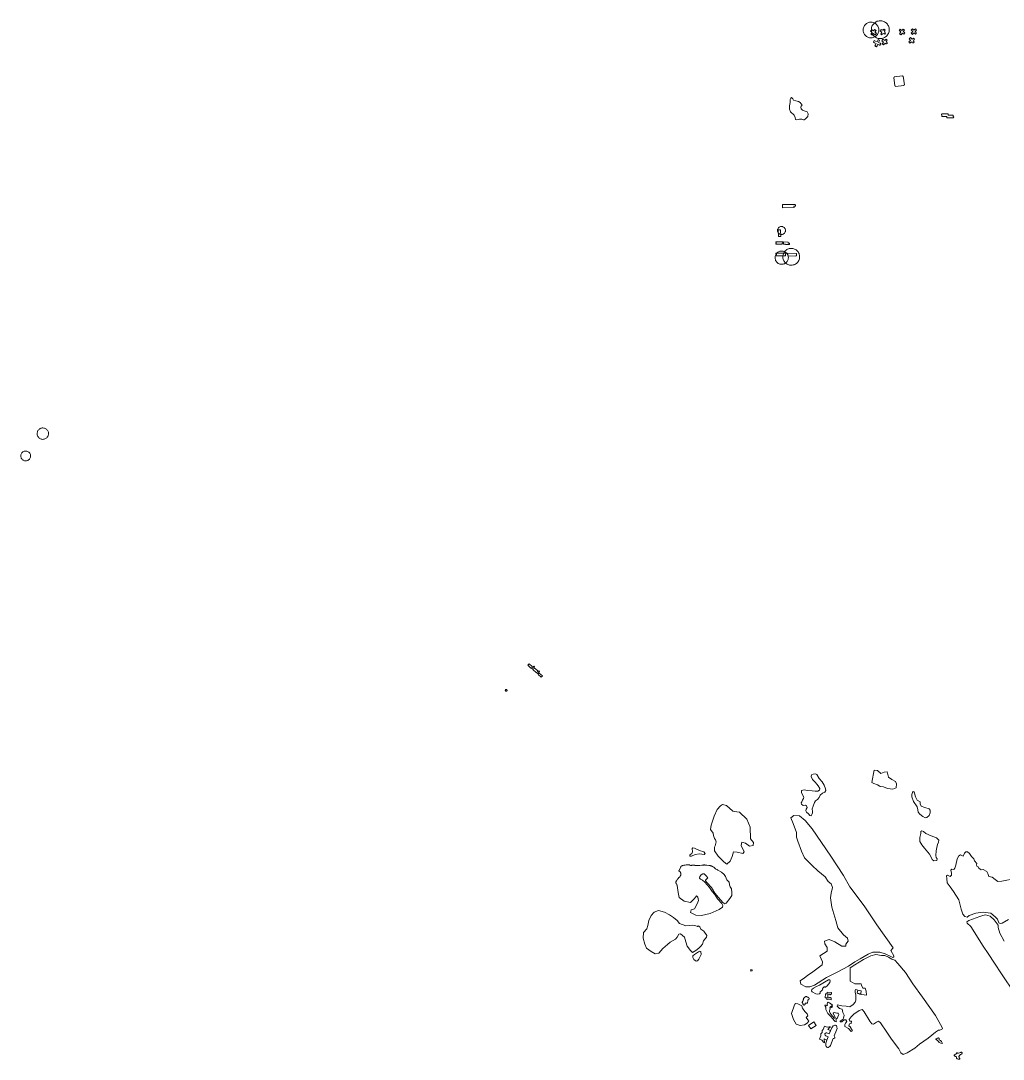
# Model space of a CAD drawing. Header units: metres. Extents: x 793723 to 812165, y 297650 to 314276.
# Drawn here: x 793723 to 801432, y 305599 to 313750 of the extents above; entities that cross this region are included whole.
import ezdxf

# ---------------------------------------------------------------- set-up
doc = ezdxf.new("R2010")
doc.units = ezdxf.units.M

msp = doc.modelspace()

# ---------------------------------------------------------------- linework, layer by layer
at = {"linetype": 'Continuous', "lineweight": 13}
for points in [[(800429.55, 313627.17), (800423.66, 313623.39), (800417.44, 313620.39), (800410.99, 313618.16), (800404.2, 313616.59), (800397.42, 313615.8), (800390.41, 313615.68), (800383.62, 313616.44), (800376.83, 313617.97), (800370.37, 313620.28), (800364.13, 313623.25), (800358.23, 313626.89), (800352.77, 313631.19), (800347.86, 313636.05), (800343.62, 313641.46), (800339.82, 313647.21), (800336.8, 313653.51), (800334.56, 313660.03), (800332.99, 313666.67), (800332.19, 313673.53), (800332.18, 313680.5), (800332.94, 313687.36), (800334.37, 313694.11), (800336.69, 313700.65), (800339.68, 313706.85), (800343.34, 313712.72), (800347.56, 313718.16), (800352.44, 313723.04), (800357.88, 313727.36), (800363.66, 313731.03), (800369.88, 313734.14), (800376.44, 313736.37), (800383.11, 313737.94), (800390.01, 313738.73), (800396.91, 313738.74), (800403.81, 313737.98), (800410.49, 313736.56), (800417.06, 313734.25)], [(800527.53, 313644.44), (800523.54, 313638.23), (800518.77, 313632.35), (800513.44, 313627.14), (800507.56, 313622.48), (800501.33, 313618.48), (800494.55, 313615.26), (800487.55, 313612.58), (800480.32, 313610.8), (800472.98, 313609.78), (800465.53, 313609.55), (800458.07, 313610.08), (800450.73, 313611.39), (800443.6, 313613.59), (800436.69, 313616.45), (800430.12, 313619.97), (800423.99, 313624.28), (800418.31, 313629.13), (800413.18, 313634.54), (800408.71, 313640.51), (800404.91, 313646.92), (800401.78, 313653.77), (800399.43, 313660.85), (800397.74, 313668.03), (800396.95, 313675.45), (800396.93, 313682.97), (800397.58, 313690.39), (800399.12, 313697.69), (800401.44, 313704.78), (800404.54, 313711.65), (800408.31, 313718.08), (800412.63, 313724.06), (800417.74, 313729.61), (800423.29, 313734.6), (800429.4, 313738.93), (800435.84, 313742.6), (800442.73, 313745.49), (800449.85, 313747.72)], [(800417.06, 313734.25), (800423.3, 313731.28), (800429.2, 313727.64), (800434.55, 313723.34), (800439.46, 313718.48), (800443.81, 313713.07), (800447.5, 313707.21), (800450.52, 313701.02), (800452.87, 313694.5), (800454.44, 313687.75), (800455.24, 313680.89), (800455.25, 313674.03), (800454.49, 313667.17), (800452.95, 313660.42), (800450.74, 313653.88), (800447.75, 313647.68), (800444.09, 313641.81), (800439.76, 313636.37), (800434.88, 313631.49), (800429.55, 313627.17)], [(800449.85, 313747.72), (800457.19, 313749.17), (800464.64, 313749.75), (800472.1, 313749.65), (800479.56, 313748.67), (800486.79, 313746.92), (800493.81, 313744.39), (800500.6, 313741.2), (800506.95, 313737.34), (800512.75, 313732.71), (800518.21, 313727.52), (800523.01, 313721.89), (800527.14, 313715.59), (800530.61, 313709.07), (800533.41, 313702.1), (800535.42, 313694.91), (800536.67, 313687.5), (800537.13, 313680.09), (800536.7, 313672.67), (800535.61, 313665.26), (800533.62, 313658.06), (800530.97, 313651.08), (800527.53, 313644.44)], [(799699.37, 312073.07), (799694.59, 312072.17), (799689.58, 312072.16), (799684.8, 312072.82), (799680.01, 312074.24), (799675.66, 312076.45), (799671.54, 312079.2), (799668.08, 312082.63), (799665.07, 312086.6), (799662.83, 312090.91), (799661.15, 312095.67), (799660.37, 312100.42), (799660.24, 312105.4), (799660.9, 312110.27), (799662.45, 312114.92), (799664.55, 312119.36), (799667.43, 312123.46), (799670.76, 312127), (799674.76, 312129.89), (799679.1, 312132.23), (799683.76, 312133.79), (799688.66, 312134.68), (799693.55, 312134.8), (799698.45, 312134.04), (799703.13, 312132.61), (799707.58, 312130.41), (799711.6, 312127.65), (799715.16, 312124.23), (799718.07, 312120.25), (799720.41, 312115.94), (799721.98, 312111.3), (799722.77, 312106.43), (799722.89, 312101.45), (799722.24, 312096.58), (799720.8, 312091.93), (799718.59, 312087.5), (799715.81, 312083.4), (799712.37, 312079.85)], [(799712.37, 312079.85), (799708.37, 312076.96), (799704.04, 312074.63), (799699.37, 312073.07)], [(799744.16, 311902.21), (799745.29, 311895.91), (799745.53, 311889.49), (799745.1, 311883.07), (799743.78, 311876.76), (799741.79, 311870.67), (799739.02, 311864.91), (799735.58, 311859.48), (799731.48, 311854.6), (799726.81, 311850.16), (799721.59, 311846.39), (799716.04, 311843.28), (799710.03, 311840.83), (799703.81, 311839.15), (799697.47, 311838.25), (799691.13, 311838.24), (799684.67, 311838.89), (799678.44, 311840.31), (799672.42, 311842.62), (799666.74, 311845.49), (799661.39, 311849.13), (799656.6, 311853.43), (799652.36, 311858.18), (799648.79, 311863.48), (799645.77, 311869.23), (799643.64, 311875.2), (799642.07, 311881.5), (799641.39, 311887.81), (799641.48, 311894.23), (799642.36, 311900.65), (799644.01, 311906.74), (799646.45, 311912.72), (799649.55, 311918.37), (799653.43, 311923.47), (799657.76, 311928.24), (799662.76, 311932.34), (799668.09, 311935.79), (799673.87, 311938.56)], [(799673.87, 311938.56), (799679.98, 311940.57), (799686.21, 311941.8), (799692.66, 311942.37), (799699.12, 311942.05), (799705.35, 311940.96), (799711.48, 311939.09), (799717.38, 311936.56), (799722.95, 311933.26), (799727.97, 311929.28), (799732.54, 311924.76), (799736.44, 311919.68), (799739.79, 311914.15), (799742.37, 311908.29), (799744.16, 311902.21)], [(799702.24, 311892.71), (799702.11, 311899.9), (799702.76, 311906.98), (799704.19, 311913.96), (799706.4, 311920.82), (799709.28, 311927.36), (799712.82, 311933.56), (799717.04, 311939.33), (799721.92, 311944.65), (799727.25, 311949.42), (799733.14, 311953.53), (799739.36, 311956.97), (799746.03, 311959.76), (799752.81, 311961.76), (799759.93, 311963), (799767.05, 311963.57), (799774.17, 311963.25), (799781.3, 311962.27), (799788.2, 311960.52), (799794.88, 311957.99), (799801.34, 311954.68), (799807.25, 311950.82)], [(799807.25, 311950.82), (799812.82, 311946.3), (799817.84, 311941.11), (799822.3, 311935.48), (799826.1, 311929.4), (799829.23, 311922.99), (799831.58, 311916.25), (799833.27, 311909.28), (799834.18, 311902.2), (799834.3, 311895.01), (799833.65, 311887.92), (799832.22, 311880.84), (799830.01, 311874.08), (799827.13, 311867.55), (799823.59, 311861.34), (799819.37, 311855.58), (799814.49, 311850.26), (799809.16, 311845.48), (799803.27, 311841.38), (799797.05, 311837.93), (799790.38, 311835.15), (799783.6, 311833.14), (799776.48, 311831.8), (799769.36, 311831.34), (799762.24, 311831.54), (799755.12, 311832.63), (799748.21, 311834.39), (799741.53, 311836.92), (799735.07, 311840.22), (799729.16, 311844.08), (799723.59, 311848.61), (799718.57, 311853.68), (799714.11, 311859.32), (799710.31, 311865.4), (799707.18, 311871.92), (799704.83, 311878.66), (799703.14, 311885.63), (799702.24, 311892.71)], [(793851.07, 310504.78), (793850.83, 310510.65), (793851.37, 310516.4), (793852.7, 310522.16), (793854.8, 310527.7), (793857.46, 310532.79), (793860.9, 310537.67), (793864.89, 310541.88), (793869.44, 310545.66), (793874.33, 310548.77), (793879.67, 310551.21), (793885.34, 310553), (793891.12, 310553.89), (793896.91, 310554.13), (793902.8, 310553.59), (793908.48, 310552.27), (793913.94, 310550.29), (793919.17, 310547.54), (793923.97, 310544.12), (793928.2, 310540.15), (793932, 310535.62), (793935.12, 310530.65), (793937.47, 310525.34), (793939.26, 310519.7), (793940.28, 310513.95), (793940.4, 310508.08), (793939.86, 310502.22), (793938.65, 310496.57), (793936.55, 310491.04), (793933.78, 310485.83), (793930.45, 310481.06), (793926.45, 310476.74), (793921.9, 310473.08), (793917.01, 310469.97), (793911.68, 310467.52), (793906.01, 310465.74), (793900.22, 310464.73), (793894.44, 310464.61)], [(793894.44, 310464.61), (793888.54, 310465.15), (793882.86, 310466.46), (793877.3, 310468.44), (793872.17, 310471.19), (793867.38, 310474.61), (793863.14, 310478.59), (793859.35, 310483.12), (793856.22, 310488.09), (793853.76, 310493.39), (793852.08, 310499.03), (793851.07, 310504.78)], [(793722.72, 310337.52), (793723.59, 310342.95), (793725.36, 310348.26), (793727.69, 310353.25), (793730.79, 310357.79), (793734.45, 310361.89), (793738.79, 310365.44), (793743.45, 310368.33), (793748.56, 310370.55), (793753.9, 310372), (793759.35, 310372.68), (793764.92, 310372.58), (793770.37, 310371.6), (793775.6, 310369.95), (793780.61, 310367.53), (793785.18, 310364.55), (793789.31, 310360.8), (793792.77, 310356.49), (793795.67, 310351.85), (793797.91, 310346.77), (793799.37, 310341.46), (793800.05, 310335.93), (793799.84, 310330.39), (793798.96, 310324.97), (793797.3, 310319.65), (793794.86, 310314.67), (793791.87, 310310.13), (793788.1, 310306.02), (793783.88, 310302.47), (793779.21, 310299.59), (793774.1, 310297.36), (793768.76, 310295.91), (793763.31, 310295.34), (793757.75, 310295.44), (793752.29, 310296.32), (793747.06, 310297.96), (793742.05, 310300.39), (793737.48, 310303.47)], [(793737.48, 310303.47), (793733.35, 310307.12), (793729.78, 310311.42), (793726.88, 310316.18), (793724.75, 310321.15), (793723.3, 310326.57), (793722.62, 310331.99), (793722.72, 310337.52)], [(799851.26, 307620.18), (799857.35, 307631.48), (799864.22, 307646.43), (799865.86, 307656.51), (799856.7, 307674.75), (799847.64, 307692.54), (799849.39, 307709.36), (799869.29, 307714.06), (799896.12, 307708.59), (799933.29, 307705.68), (799957.33, 307702.09), (799975.69, 307703.23), (799989.47, 307710.79), (799991.66, 307724.85), (799980.82, 307745.07), (799969.66, 307759.21), (799955.28, 307772.79), (799935.65, 307793.99), (799925.47, 307819.09), (799928.22, 307830.38), (799939.89, 307837.49), (799958.13, 307838.64), (799968.38, 307832.91), (799988.26, 307803.08), (800010.02, 307775.57), (800025.88, 307749.71), (800037.51, 307721.52), (800039.66, 307709.02), (800032.01, 307696.17), (800012.67, 307687.16), (799996.23, 307672.08), (799986.48, 307653.91), (799975.51, 307637.28), (799959.18, 307626.29), (799949.75, 307613.54), (799940.02, 307586.85), (799931.39, 307565.59), (799934.66, 307544.79)], [(799934.66, 307544.79), (799934.91, 307533.4), (799930.05, 307518.89), (799924.73, 307509.8), (799913.48, 307511.55), (799903.88, 307526.24), (799888.05, 307537.83), (799881.68, 307550.09), (799885.22, 307560.84), (799892.2, 307575.13), (799888.72, 307587.62), (799878.92, 307592.47), (799862, 307592.1), (799848.52, 307601.58), (799846.6, 307611.98), (799851.26, 307620.18)], [(799819.7, 307311.49), (799808.5, 307343.44), (799809.86, 307379.85), (799783.11, 307448.73), (799765.42, 307494.5), (799787.75, 307511.48), (799834.38, 307509.49), (799877.3, 307474.06), (799931.86, 307406.69), (800006.09, 307301.18), (800079.22, 307192.46), (800177.93, 307041.86), (800228.88, 306951.68), (800340.6, 306802.77), (800439.74, 306654.28), (800567.01, 306472.98), (800549.36, 306454.02), (800572.82, 306411.14), (800573.95, 306402.95), (800565.84, 306397.73), (800550.69, 306405.11), (800505.02, 306425.37), (800463.38, 306440.1), (800408.52, 306439.42), (800372.95, 306424.96), (800308.16, 306387.96), (800266.94, 306363.63), (800217.5, 306328.55), (800134.14, 306285.76), (800045.01, 306239.74), (799950.34, 306181.21), (799915.21, 306167.19), (799884.05, 306168.12), (799844.39, 306189.6), (799838.21, 306215.48), (799873.55, 306238.8), (799895.42, 306256.89), (799937.2, 306284.2)], [(799937.2, 306284.2), (800010.84, 306340.58), (800013.79, 306364.83), (799992.88, 306410.37), (800050.21, 306448.23), (800049.7, 306475.34), (800032.06, 306505.18), (800028.45, 306526.64), (800066.69, 306539.01), (800110.8, 306521.85), (800165.06, 306487.56), (800196.44, 306486.52), (800196.41, 306502.57), (800215.05, 306526.29), (800210.1, 306550.62), (800178.66, 306576.44), (800134.8, 306631.78), (800117.32, 306687.4), (800086.15, 306791.68), (800076.52, 306865.36), (800080.33, 306902.54), (800091.8, 306947.5), (800082.84, 306974.92), (800058.43, 306993.56), (800033.53, 307031.13), (799977.79, 307077.81), (799932.51, 307120.64), (799872.07, 307179.26), (799849.59, 307231.11), (799819.7, 307311.49)], [(801422.34, 306667.15), (801408, 306663.57), (801396.86, 306670.96), (801386.33, 306698.6), (801369.04, 306718.26), (801334.93, 306744.63), (801273.05, 306752.56), (801216.43, 306744.8), (801163.72, 306728.52), (801148.4, 306714.77), (801130.03, 306718.93), (801114.3, 306738.26), (801100.41, 306777.07), (801094.44, 306808.48), (801083.44, 306850.06), (801042.57, 306914.59), (801015.11, 306951.82), (800991.23, 306983.52), (800989.25, 307018.82), (800987.09, 307038.73), (800994.87, 307043.73), (801015.37, 307034.7), (801025.13, 307045.24), (801024.76, 307060.95), (801021.04, 307082.19), (801029.25, 307092.39), (801044.95, 307089.43), (801052.83, 307098.08), (801061.01, 307121.56), (801070.46, 307173.26), (801082.54, 307195.86), (801095.99, 307202.42), (801111.25, 307195.82), (801116.81, 307193.62), (801127.22, 307217.21), (801138.1, 307226.86), (801151.56, 307227.56), (801167.17, 307213.21)], [(801167.17, 307213.21), (801183.59, 307189.68), (801200.76, 307172.56), (801206.7, 307155.54), (801223.32, 307135.77), (801222.46, 307124.59), (801225.26, 307115.52), (801234.51, 307108.57), (801238.2, 307100.5), (801250.24, 307090.13), (801258.6, 307086.49), (801274.5, 307089.74), (801301.91, 307072.1), (801311.52, 307057.51), (801318.02, 307034.73), (801345.63, 307027.71), (801368.04, 307010.06), (801389.55, 306995.17), (801422.03, 306998.01), (801460.29, 307005.4), (801488.43, 307009.89), (801504.91, 307006.06), (801519.53, 306985.4), (801534.73, 306957.33)], [(798901.33, 307046.59), (798901.88, 307048.8), (798902.1, 307051.02), (798902.09, 307053.12), (798901.87, 307055.22), (798901.42, 307057.32), (798900.97, 307059.31), (798900.29, 307061.41), (798899.62, 307063.41), (798898.95, 307065.28), (798898.17, 307067.16), (798897.38, 307068.71), (798896.49, 307070.15), (798895.6, 307071.36), (798894.26, 307072.36), (798892.81, 307073.13), (798889.92, 307074.45), (798888.8, 307075), (798887.91, 307075.77), (798887.35, 307076.55), (798887.13, 307077.76), (798887.35, 307079.2), (798887.9, 307080.86), (798888.67, 307082.52), (798891.55, 307088.17), (798892.55, 307090.17), (798893.44, 307092.27), (798895.54, 307097.48), (798896.31, 307099.36), (798898.64, 307104.57), (798899.52, 307106.12), (798900.41, 307107.78), (798901.52, 307109.44), (798902.74, 307110.99), (798903.96, 307112.44), (798905.4, 307113.88), (798906.85, 307115.21), (798908.29, 307116.32)], [(798908.29, 307116.32), (798909.96, 307117.32), (798911.85, 307118.1), (798913.85, 307118.77), (798915.85, 307119.43), (798920.19, 307120.55), (798924.52, 307121.67), (798926.75, 307122.22), (798929.2, 307122.56), (798931.64, 307123.01), (798936.54, 307123.46), (798943.88, 307124.14), (798951.33, 307124.71), (798956.23, 307124.95), (798958.56, 307125.06), (798961.01, 307125.07), (798963.35, 307125.07), (798965.69, 307124.86), (798967.91, 307124.53), (798970.14, 307124.09), (798971.92, 307123.43), (798973.7, 307122.66), (798976.93, 307121.12), (798978.38, 307120.46), (798979.72, 307119.91), (798981.16, 307119.69), (798982.94, 307119.81), (798984.72, 307120.14), (798989.39, 307121.81), (798991.06, 307122.26), (798992.95, 307122.6), (798994.96, 307122.6), (798996.96, 307122.49), (798999.07, 307122.39), (799003.3, 307121.96), (799010.76, 307121.31), (799013.1, 307121.09), (799022.67, 307119.68)], [(799022.67, 307119.68), (799025.12, 307119.46), (799027.45, 307119.24), (799030.01, 307119.14), (799032.46, 307119.26), (799034.91, 307119.37), (799037.36, 307119.49), (799042.36, 307119.94), (799049.81, 307120.73), (799067.17, 307122.65), (799072.06, 307123.22), (799077.07, 307123.67), (799079.52, 307123.79), (799081.96, 307123.91), (799084.52, 307124.02), (799086.97, 307123.92), (799089.42, 307123.81), (799091.87, 307123.6), (799096.88, 307123.16), (799106.78, 307122.19), (799121.58, 307120.45), (799126.48, 307119.8), (799128.93, 307119.48), (799131.38, 307119.04), (799133.83, 307118.49), (799136.28, 307117.94), (799138.28, 307117.28), (799140.4, 307116.51), (799142.51, 307115.74), (799144.52, 307114.97), (799146.52, 307113.98), (799148.53, 307113.1), (799150.53, 307112), (799152.43, 307111.01), (799154.32, 307109.8), (799156.22, 307108.58), (799159.89, 307106.05), (799163.46, 307103.4)], [(798882.17, 306908.45), (798873.81, 306962.98), (798872.92, 306964.86), (798871.91, 306966.85), (798870.8, 306968.84), (798867.22, 306974.81), (798866.1, 306976.91), (798865.1, 306978.9), (798864.2, 306981), (798863.53, 306983.1), (798863.19, 306985.31), (798863.08, 306987.41), (798863.18, 306989.52), (798863.62, 306991.73), (798864.29, 306993.72), (798865.06, 306995.61), (798866.06, 306997.6), (798867.16, 306999.48), (798868.27, 307001.37), (798869.49, 307003.25), (798871.93, 307006.8), (798874.48, 307010.23), (798877.15, 307013.67), (798878.48, 307015.33), (798879.92, 307016.89), (798881.36, 307018.44), (798887.47, 307024.65), (798890.36, 307027.64), (798891.8, 307029.19), (798893.02, 307030.75), (798894.35, 307032.3), (798895.46, 307033.96), (798896.79, 307035.96), (798897.9, 307037.95), (798899.01, 307040.06), (798899.89, 307042.27), (798900.67, 307044.37), (798901.33, 307046.59)], [(799075.67, 307053.51), (799061.56, 307046.07), (799051.46, 307033.43), (799049.27, 307019.48), (799055.62, 307012.86), (799071.44, 307003.82), (799089.06, 306988.92), (799127.54, 306948.51), (799147.3, 306917.02), (799167.72, 306893.16), (799190.05, 306859.13), (799224.52, 306820.81), (799231.01, 306805.22), (799228.59, 306791.94), (799203.48, 306775.73), (799133.12, 306744.03), (799064.29, 306726.83), (799019.21, 306731.27), (798977.66, 306751.31), (798982.18, 306771.13), (799010.31, 306780.27), (799030.25, 306818.82), (799041.32, 306844.08), (799035.92, 306871.95), (799024.88, 306881.22), (799009.35, 306860.27), (798978.15, 306829.44), (798928.06, 306839.06), (798889.6, 306868.85), (798882.17, 306908.45)], [(799163.46, 307103.4), (799166.92, 307100.64), (799172.16, 307096.11), (799173.94, 307094.68), (799175.72, 307093.36), (799177.84, 307092.14), (799179.96, 307090.93), (799184.3, 307088.73), (799186.42, 307087.52), (799188.31, 307086.41), (799190.09, 307085.2), (799191.77, 307083.88), (799193.55, 307082.55), (799220.51, 307066.79), (799241.25, 307048.69), (799253.74, 307034.44), (799262.15, 307007.46), (799281.11, 306987.81), (799283.26, 306971.33), (799282.83, 306967.9), (799288.31, 306953.63), (799298.59, 306936.39), (799302.1, 306908.63), (799303.16, 306883.84), (799287.3, 306859.91), (799258.56, 306824.1), (799247.78, 306818.21), (799231.74, 306829.13), (799198.49, 306868.56), (799168.03, 306902.24), (799142.45, 306946.55), (799108.54, 306984.54), (799096.27, 306999.23), (799095.48, 307004.76), (799113.35, 307022.06), (799101.08, 307037.64), (799085.79, 307054.87), (799075.67, 307053.51)], [(799026.4, 306458.52), (799007.29, 306444.2), (798993.62, 306438.31), (798977, 306453.54), (798951.78, 306485.79), (798941.58, 306519.52), (798930.48, 306558.44), (798916.2, 306571.8), (798900.49, 306583.38), (798887.25, 306581.36), (798874.4, 306557.76), (798860.08, 306542.79), (798818.52, 306518.8), (798797.86, 306500.38), (798761.55, 306468.43), (798729.04, 306431.07), (798701.34, 306426.02), (798667.92, 306444.54), (798631.36, 306470.9), (798619.16, 306503.3), (798606.48, 306549.52), (798609.16, 306594.23), (798635.02, 306622.73), (798644.31, 306650.3), (798651.79, 306688.39), (798670.06, 306727.49), (798692.25, 306753.76), (798727.38, 306767.34), (798774.37, 306752.95), (798814.14, 306732.35), (798843.34, 306712.61), (798873.99, 306687.78), (798892.74, 306665.47), (798942.29, 306646.55), (798994.69, 306651.76), (799020.29, 306646.73), (799031.88, 306640.45), (799037.88, 306645.44)], [(801362.86, 306354.18), (801313.96, 306428.21), (801275.1, 306486.11), (801177.72, 306640.14), (801149.73, 306667.41), (801145.81, 306677.25), (801161.03, 306687.9), (801218.07, 306709.17), (801249.42, 306720.2), (801270.43, 306728.32), (801291.79, 306732.36), (801329.31, 306722.81), (801360.75, 306692.68), (801390.78, 306650.81), (801391.82, 306632.44), (801404.5, 306589.2), (801437.8, 306526.2)], [(799037.88, 306645.44), (799051.02, 306639.05), (799059.19, 306620.81), (799081.81, 306603.82), (799105.92, 306571.57), (799103.06, 306558.39), (799079.2, 306529.9), (799070.91, 306502.55), (799058.71, 306486.37), (799047.94, 306475.06), (799026.4, 306458.52)], [(801474.36, 306694.82), (801422.34, 306667.15)], [(800273.87, 306104.93), (800270.71, 306121.86), (800269.56, 306138.45), (800272.77, 306146.32), (800282.57, 306145.01), (800289.81, 306140.93), (800286.64, 306117.24), (800303.12, 306110.64), (800357.55, 306101.14), (800355.81, 306134), (800348.19, 306157), (800329.83, 306158.4), (800320.32, 306180.95), (800315.84, 306190.23), (800298.7, 306192.08), (800267.1, 306192), (800231.23, 306211.62), (800231.07, 306232.42), (800229.99, 306316.08), (800267.77, 306340.51), (800335.1, 306382.6), (800391.78, 306411.61), (800431.37, 306422.65), (800476.34, 306413.79), (800503.94, 306413.63), (800532.12, 306400.42), (800558.08, 306383.99), (800582.25, 306376.19), (800605.56, 306351.01), (800665.03, 306280.99), (800721.76, 306192.38), (800797.66, 306086.87), (800899.8, 305942.48), (800953.76, 305849.54), (800956.12, 305839.14), (800933, 305828.35), (800922.54, 305828.22), (800900.44, 305811.35)], [(801521.19, 306118.4), (801419.36, 306268.99), (801362.86, 306354.18)], [(799859.87, 306038.04), (799859.76, 306038.26), (799859.54, 306038.59), (799858.42, 306039.36), (799857.53, 306040.03), (799856.64, 306041.13), (799855.74, 306042.35), (799855.18, 306043.78), (799854.96, 306045.22), (799855.18, 306046.99), (799855.95, 306048.76), (799857.84, 306052.42), (799858.83, 306054.53), (799859.83, 306056.63), (799860.71, 306058.84), (799861.6, 306060.95), (799862.37, 306063.16), (799863.15, 306065.38), (799863.7, 306067.48), (799864.25, 306069.59), (799864.47, 306071.58), (799864.79, 306075.12), (799865.24, 306076.67), (799866.01, 306078), (799867.01, 306079.22), (799868.34, 306080.44), (799869.79, 306081.66), (799872.9, 306084.1), (799874.45, 306085.43), (799877.12, 306087.76), (799878.45, 306088.98), (799879.78, 306089.87), (799881.23, 306090.76), (799882.67, 306091.21), (799884.23, 306091.54), (799885.79, 306091.55), (799887.34, 306091.33), (799889.13, 306090.89)], [(799889.13, 306090.89), (799890.8, 306090.23), (799897.59, 306087.15), (799899.26, 306086.26), (799901.05, 306085.16), (799902.83, 306083.84), (799904.39, 306082.4), (799905.84, 306080.97), (799907.07, 306079.42), (799907.96, 306077.76), (799908.52, 306076.22), (799908.63, 306074.89), (799908.42, 306073.56), (799907.64, 306072.01), (799906.42, 306070.68), (799905.09, 306069.24), (799902.09, 306066.46), (799900.76, 306064.91), (799899.54, 306063.25), (799898.76, 306061.37), (799898.21, 306059.37), (799897.77, 306057.16), (799897.55, 306054.95), (799897.34, 306052.73), (799897.12, 306048.3), (799896.91, 306046.2), (799896.58, 306044.21), (799896.25, 306042.44), (799895.58, 306040.89), (799894.69, 306039.67)], [(800097.16, 305912.76), (800074.18, 305939.82), (800062.02, 305951.08), (800054.99, 305959.59), (800039.8, 305988.87), (800040.31, 306009.02), (800033.04, 306021.95), (800033.82, 306023.94), (800041.05, 306024.07), (800048.96, 306019.66), (800051.85, 306023.54), (800050.04, 306033.49), (800051.58, 306042.79), (800057.13, 306046.46), (800068.94, 306043.27), (800089.67, 306026.61), (800091.57, 306022.74), (800087.13, 306018.75), (800076.57, 306011.86), (800072.37, 306002.34), (800072.72, 305994.48), (800072.29, 305986.96), (800068.63, 305981.75), (800069.65, 305972.9), (800074.8, 305960.18), (800082.16, 305950.79), (800106.38, 305921.86), (800112.61, 305921.32), (800114.26, 305929.73), (800099.85, 305952.16), (800098.39, 305960.02), (800100.72, 305963.23), (800105.17, 305965.12), (800124.76, 305960.85), (800135.33, 305961.98), (800140.58, 305949.49), (800132.83, 305932.76), (800132.08, 305923.13)], [(800301.74, 305981.28), (800260.08, 305953.97), (800238.54, 305933.22), (800223.12, 305911.61), (800228.38, 305897.57), (800240.07, 305897.71), (800237.88, 305879.78), (800224.31, 305876.76), (800221.45, 305862.25), (800231.71, 305852.87), (800248.36, 305821.59), (800237.92, 305816.37), (800216.28, 305839.89), (800189.53, 305856.98), (800188.5, 305872.03), (800194.03, 305883), (800204.69, 305894.86), (800196.53, 305909.23), (800183.07, 305907.43), (800165.64, 305892.78), (800153.4, 305891.98), (800153.5, 305899.06), (800172.72, 305911.72), (800179.37, 305922.02), (800182.88, 305944.05), (800173.04, 305967.27), (800167.53, 305991.71), (800146.71, 305997.42), (800129.87, 306014.75), (800131.17, 306026.71), (800166.24, 306017.6), (800198.18, 306016.68), (800209.87, 306012.94), (800227.57, 306009.99), (800255.46, 306027.98), (800270.88, 306047.83), (800274.41, 306063.33), (800273.87, 306104.93)], [(799894.69, 306039.67), (799893.69, 306039.11), (799892.47, 306038.78), (799891.03, 306038.66), (799889.47, 306038.77), (799886.13, 306039.21), (799884.46, 306039.42), (799882.79, 306039.42), (799881.23, 306039.19), (799879.9, 306038.86), (799878.68, 306038.19), (799877.68, 306037.53), (799876.9, 306036.53), (799876.57, 306035.64), (799876.57, 306034.54), (799876.68, 306033.43), (799877.13, 306031.11), (799877.25, 306030), (799877.03, 306029), (799876.69, 306028.45), (799876.25, 306027.9), (799875.47, 306027.34), (799874.7, 306026.79), (799873.36, 306026.12), (799872.03, 306025.45), (799870.47, 306025.01), (799868.91, 306024.89), (799867.24, 306025.22), (799865.57, 306025.99), (799863.9, 306027.54), (799862.56, 306029.64), (799861.33, 306031.85), (799860.44, 306034.06), (799859.76, 306035.94), (799859.43, 306037.26), (799859.32, 306037.82), (799859.65, 306037.93), (799859.87, 306038.04)], [(800900.44, 305811.35), (800843.68, 305765.19), (800774.47, 305718.11), (800738.04, 305687.38), (800678.37, 305650.61), (800646.69, 305636.15), (800629.41, 305649.73), (800612.98, 305681.78), (800553.73, 305756.78), (800518.44, 305812.58), (800469.2, 305884.84), (800451.93, 305897.19), (800436.47, 305891.29), (800412.81, 305873.64), (800401.68, 305878.38), (800385.72, 305897.15), (800340.49, 305971.85), (800328.32, 305987.76), (800323.98, 305988.86), (800301.74, 305981.28)], [(800132.08, 305923.13), (800119.63, 305914.7), (800117.76, 305909.05), (800122.68, 305898.33), (800120.91, 305893.78), (800113, 305894.43), (800101.74, 305905.58), (800097.16, 305912.76)], [(800047.68, 305750.32), (800057.75, 305775.13), (800040.49, 305782.5), (800034.58, 305788.02), (800032.45, 305794.55), (800033.11, 305798.86), (800036.32, 305803.3), (800041.44, 305805.96), (800047.78, 305807.08), (800066.71, 305799.49), (800087.19, 305847.01), (800091.62, 305854.32), (800098.28, 305860.87), (800104.28, 305864.98), (800110.28, 305866.98), (800115.85, 305866.22), (800120.75, 305863.69), (800123.43, 305861.04), (800125.66, 305856.06), (800127.13, 305849.87), (800127.37, 305840.57), (800124.51, 305827.73), (800105.91, 305782.65), (800108.37, 305778.67), (800110.61, 305773.15), (800109.95, 305768.39), (800107.51, 305765.28), (800101.4, 305762.83), (800097.17, 305761.27), (800076.6, 305706.9), (800069.94, 305698.91), (800065.5, 305695.58), (800058.83, 305692.14), (800053.71, 305691.79), (800048.59, 305693.66), (800044.8, 305696.42), (800041.56, 305699.96), (800039.89, 305703.82)], [(800039.89, 305703.82), (800038.87, 305712.67), (800039.84, 305725.29), (800047.68, 305750.32)], [(801091.74, 305601.65), (801088.97, 305599.43), (801078.95, 305600.29), (801070.93, 305603.15), (801066.14, 305608.34), (801065.69, 305610), (801065.46, 305611.66), (801065.34, 305614.98), (801065.12, 305616.53), (801064.45, 305617.85), (801063.66, 305618.62), (801062.66, 305619.4), (801061.21, 305620.06), (801059.54, 305620.5), (801056.09, 305621.6), (801054.31, 305622.26), (801052.64, 305623.03), (801050.97, 305623.91), (801049.52, 305624.9), (801048.18, 305626), (801047.18, 305627.11), (801046.51, 305628.21), (801046.28, 305629.32), (801046.61, 305630.54), (801047.39, 305631.65), (801048.61, 305632.75), (801049.83, 305633.86), (801051.28, 305634.86), (801052.94, 305635.97), (801058.39, 305638.97), (801060.05, 305640.08), (801061.61, 305641.19), (801062.94, 305642.53), (801063.94, 305643.86), (801064.72, 305645.3), (801066.05, 305647.95), (801066.71, 305649.06), (801067.6, 305649.84)], [(801067.6, 305649.84), (801068.71, 305650.28), (801069.93, 305650.29), (801071.16, 305649.85), (801073.72, 305648.3), (801075.06, 305647.53), (801076.62, 305647.09), (801078.18, 305646.99), (801079.84, 305647.32), (801081.62, 305647.77), (801087.41, 305649.66), (801089.52, 305650.22), (801093.63, 305651.23), (801095.63, 305651.89), (801097.41, 305652.56), (801098.86, 305653.23), (801101.41, 305654.56), (801102.64, 305655.01), (801103.75, 305655.12), (801105.09, 305654.79), (801106.31, 305654.02), (801107.32, 305652.81), (801108.21, 305651.37), (801108.88, 305649.82), (801109.11, 305648.27), (801109.11, 305646.72), (801108.78, 305645.17), (801108.12, 305643.73), (801107.12, 305642.18), (801105.67, 305640.96), (801104.12, 305639.74), (801102.12, 305638.52), (801096.01, 305635.3), (801093.9, 305634.08), (801092.01, 305632.74), (801090.45, 305631.41), (801088.9, 305629.97), (801087.68, 305628.31)], [(801087.68, 305628.31), (801086.46, 305626.64), (801085.46, 305624.98), (801084.68, 305623.21), (801084.24, 305621.55), (801084.14, 305619.78), (801084.36, 305617.9), (801084.92, 305616.02), (801085.82, 305614.25), (801086.82, 305612.37), (801089.84, 305607.29), (801090.73, 305605.74), (801091.29, 305604.19), (801091.74, 305602.64), (801091.74, 305601.65)]]:
    msp.add_lwpolyline(points, dxfattribs=at)
for points in [[(800433.45, 313673.21), (800424.57, 313661.46), (800436.83, 313651.75), (800427.52, 313638.67), (800414.81, 313648.6), (800405.16, 313635.96), (800393.01, 313645.01), (800403.66, 313657.32), (800390.73, 313667.69), (800399.72, 313679.55), (800412.76, 313669.62), (800421.86, 313680.93)], [(800505.91, 313659.43), (800503.47, 313655.89), (800508.26, 313652.8), (800503.16, 313645.71), (800497.92, 313649.35), (800496.37, 313646.47), (800490.69, 313650.55), (800486.14, 313644.67), (800482.69, 313646.99), (800477.36, 313639.89), (800470.12, 313645.63), (800476.22, 313653.39), (800473.54, 313654.93), (800478.98, 313661.03), (800471.52, 313665.88), (800472.29, 313666.66), (800465.05, 313671.4), (800471.81, 313681.6), (800478.95, 313676.63), (800480.28, 313678.74), (800484.07, 313675.54), (800488.06, 313680.86), (800493.19, 313677.22), (800497.62, 313683.43), (800505.65, 313677.47), (800501.32, 313670.49), (800503.66, 313669.06), (800499.89, 313663.29)], [(800660.02, 313654.37), (800651.82, 313643.51), (800646.24, 313648.48), (800640.11, 313653.55), (800634.79, 313646.57), (800629.57, 313640.03), (800618.2, 313648.52), (800624.19, 313655.95), (800628.85, 313662.27), (800622.61, 313666.9), (800616.15, 313671.86), (800623.91, 313682.62), (800631.49, 313676.99), (800636.95, 313673.13), (800641.16, 313678.34), (800646.27, 313684.55), (800657.3, 313676.39), (800652.42, 313669.85), (800647.76, 313663.86), (800653.56, 313659.56)], [(800751.82, 313653.81), (800742.61, 313643.94), (800736.92, 313649.68), (800732.23, 313654.76), (800726.13, 313648.99), (800720.36, 313643.23), (800709.98, 313653.6), (800715.87, 313659.15), (800721.31, 313665.47), (800715.95, 313670.55), (800709.93, 313676.4), (800719.37, 313686.16), (800725.83, 313680.31), (800730.52, 313675.89), (800735.51, 313680.66), (800742.06, 313686.1), (800751.77, 313676.05), (800746.33, 313670.62), (800741, 313665.52), (800747.13, 313659.78), (800747.13, 313659.67), (800746.36, 313658.78)], [(800471.96, 313568.95), (800466.99, 313555.77), (800459.08, 313559.96), (800448.16, 313566.24), (800441.62, 313553.94), (800437.97, 313546.07), (800425.27, 313552.35), (800429.04, 313560.44), (800435.02, 313571.74), (800422.43, 313577.69), (800413.97, 313581.65), (800420.06, 313594.72), (800430.19, 313590.21), (800430.19, 313590.21), (800441.33, 313584.59), (800447.09, 313595.34), (800451.41, 313603.87), (800461.99, 313598.58), (800458.23, 313590.61), (800452.69, 313578.86), (800465.06, 313572.81)], [(800514.1, 313585.2), (800519.22, 313581.67), (800518.11, 313580.01), (800522.46, 313576.81), (800516.25, 313567.5), (800511.24, 313571.25), (800510.57, 313570.04), (800505.11, 313574.01), (800500.34, 313567.24), (800497.67, 313569.34), (800492.12, 313561.14), (800482.53, 313568.75), (800493.52, 313583.05), (800479.03, 313593.53), (800486.45, 313605.39), (800502.95, 313594.03), (800512.16, 313606), (800519.96, 313600.49), (800514.52, 313592.95), (800517.53, 313590.85)], [(800727.26, 313594.33), (800731.05, 313589.03), (800728.72, 313587.14), (800733.52, 313581.73), (800723.63, 313573.3), (800715.93, 313584.35), (800708.82, 313578.47), (800706.82, 313581.12), (800699.82, 313574.9), (800690.34, 313585.73), (800704.33, 313596.16), (800693.18, 313608.97), (800703.5, 313618.18), (800717.78, 313604.38), (800728.66, 313614.14), (800734.91, 313606.3), (800729.47, 313601.42), (800731.92, 313598.44)], [(800651.64, 313242.38), (800586.79, 313234.15), (800586.12, 313236.36), (800584.34, 313236.25), (800583.89, 313240.01), (800580.33, 313239.33), (800572.16, 313304.16), (800574.83, 313304.28), (800574.72, 313307.6), (800577.61, 313307.94), (800577.16, 313310.04), (800642.45, 313317.82), (800643.01, 313315.06), (800647.35, 313315.51), (800656.86, 313247.37), (800654.74, 313247.03), (800655.09, 313244.05), (800651.41, 313243.59)], [(799845.85, 313057.81), (799857.66, 313048.1), (799878.71, 313039.85), (799893.52, 313034.02), (799902.24, 313018.32), (799897.61, 312998.28), (799877.3, 312978.1), (799869.96, 312973.43), (799865.29, 312972.65), (799857.39, 312975.62), (799851.26, 312977.04), (799842.92, 312977.35), (799833.24, 312976.89), (799825.68, 312975.32), (799813, 312973.19), (799802.87, 312975.82), (799798.05, 312989.97), (799791.33, 313008.66), (799763.68, 313035.15), (799753.5, 313057.15), (799754.22, 313081.61), (799760.61, 313107.18), (799761.11, 313132.64), (799765.32, 313142.83), (799769.31, 313146.49), (799780.24, 313136.55), (799786.83, 313125.94), (799805.53, 313120.9), (799825.35, 313116.08), (799837.61, 313108.25), (799853.34, 313087.81), (799852.68, 313083.83), (799845.46, 313078.61), (799842.81, 313072.74)], [(800999.42, 313019.77), (800999.44, 313009.48), (801038.38, 313009.24), (801038.5, 313005.59), (801040.17, 313005.59), (801040.18, 313001.17), (801038.52, 313000.72), (801038.75, 312997.18), (801039.97, 312997.4), (801039.97, 312996.3), (801042.75, 312996.08), (801042.88, 312991.99), (801041.1, 312991.87), (801040.66, 312987.34), (800988.92, 312987.44), (800988.9, 312997.84), (800950.85, 312997.86), (800951.15, 313010.81), (800948.48, 313010.8), (800948.24, 313015.78), (800950.58, 313015.9), (800950.46, 313019.99)], [(799699.89, 312282.77), (799699.53, 312291.95), (799700.42, 312291.95), (799700.83, 312307.89), (799798.07, 312308.67), (799798.3, 312306.12), (799800.97, 312305.91), (799801.45, 312294.07), (799789.76, 312294.26), (799790.01, 312284.74)], [(799686.73, 312056.22), (799667.25, 312056.73), (799665.69, 312107.74), (799685.16, 312107.89)], [(799701.51, 312014.32), (799701.2, 312005.02), (799696.97, 312005.01), (799696.99, 311996.49), (799647.03, 311996.93), (799646.79, 312002.9), (799649.24, 312002.8), (799649.23, 312009.55), (799646.78, 312009.43), (799646.99, 312014.41), (799671.58, 312014.36), (799671.58, 312015.13)], [(799708.74, 312014.11), (799743.35, 312013.2), (799743.37, 312003.57), (799754.16, 312003.26), (799753.63, 311994.74), (799723.14, 311995.11), (799722.91, 311996.22), (799708, 311996.41)], [(799726.3, 311925.85), (799726.42, 311922.64), (799727.2, 311922.42), (799727.1, 311917.55), (799723.88, 311917.55), (799723.46, 311903.93), (799649.58, 311905.09), (799649.68, 311907.75), (799647.79, 311907.85), (799648, 311912.61), (799652.46, 311912.51), (799652.22, 311916.72), (799649.78, 311916.71), (799649.66, 311919.14), (799646.43, 311919.25), (799646.2, 311923.12), (799648.09, 311923.35), (799648.08, 311926.78)], [(799741.99, 311925.78), (799810.65, 311923.39), (799810.45, 311915.31), (799808.67, 311915.2), (799808.47, 311904.91), (799805.35, 311904.9), (799805.47, 311902.57), (799743.27, 311903.65), (799743.48, 311906.86), (799741.93, 311906.85), (799742.35, 311917.03), (799739.45, 311916.81), (799738.89, 311922.34), (799742.11, 311922.46)], [(797815.48, 308607.67), (797806.49, 308597.91), (797782.96, 308619.11), (797784.96, 308621.43), (797768.13, 308635.67), (797766.79, 308634.12), (797742.27, 308655.97), (797743.93, 308657.97), (797727.88, 308671.87), (797725.88, 308669.43), (797700.46, 308691.18), (797710.67, 308702.26), (797735.64, 308681.19), (797733.76, 308679.19), (797740.11, 308674.89), (797744.33, 308679.88), (797747.65, 308684.31), (797753.56, 308679.57), (797749.9, 308674.91), (797745.57, 308670.36), (797748.69, 308667.94), (797751.69, 308671.48), (797779.78, 308646.65), (797776.23, 308642), (797780.25, 308638.69), (797784.13, 308643.23), (797787.79, 308647.78), (797793.03, 308643.47), (797789.15, 308638.6), (797785.38, 308633.83), (797790.62, 308629.86)], [(797815.48, 308607.67), (797806.49, 308597.91), (797782.96, 308619.11), (797784.96, 308621.43), (797768.13, 308635.67), (797766.79, 308634.12), (797742.27, 308655.97), (797743.93, 308657.97), (797727.88, 308671.87), (797725.88, 308669.43), (797700.46, 308691.18), (797710.67, 308702.26), (797735.64, 308681.19), (797733.76, 308679.19), (797740.11, 308674.89), (797744.33, 308679.88), (797747.65, 308684.31), (797753.56, 308679.57), (797749.9, 308674.91), (797745.57, 308670.36), (797748.69, 308667.94), (797751.69, 308671.48), (797779.78, 308646.65), (797776.23, 308642), (797780.25, 308638.69), (797784.13, 308643.23), (797787.79, 308647.78), (797793.03, 308643.47), (797789.15, 308638.6), (797785.38, 308633.83), (797790.62, 308629.86)], [(797537, 308498.71), (797537.9, 308497.27), (797538.57, 308495.61), (797538.58, 308492.63), (797537.47, 308490.08), (797535.69, 308488.19), (797533.58, 308487.19), (797531.47, 308486.97), (797528.91, 308487.51), (797526.68, 308488.95), (797525, 308491.38), (797524.55, 308494.25), (797525.21, 308497.02), (797526.66, 308499.13), (797528.88, 308500.57), (797531.99, 308501.13), (797535, 308500.25)], [(800417.18, 307763), (800401.25, 307771.38), (800406.3, 307801.27), (800412.99, 307842.22), (800417.83, 307867.46), (800443.98, 307865.42), (800470.97, 307841.03), (800496.53, 307853.15), (800522.12, 307856.2), (800531.34, 307813.95), (800558.2, 307793.98), (800585.83, 307779.99), (800594.21, 307761.42), (800591.17, 307728.77), (800566.27, 307719.08), (800523.42, 307724.19), (800492.01, 307737.61), (800466.08, 307739.66), (800459.28, 307745.17), (800446.24, 307754.33)], [(800756.08, 307580.86), (800728.72, 307622.63), (800713.51, 307658.34), (800713.91, 307677.26), (800720.22, 307692.88), (800725.54, 307700.3), (800732.67, 307697), (800742.88, 307659.4), (800757.3, 307631.99), (800779.47, 307620.42), (800780.73, 307603.83), (800787.23, 307585.03), (800816.29, 307574.92), (800849.81, 307563.6), (800859.17, 307554.88), (800858.11, 307532.08), (800849.7, 307512.03), (800833.16, 307497.83), (800818.48, 307494.36), (800800.43, 307504.28), (800776.02, 307522.82), (800763.3, 307537.61), (800760.36, 307556.75)], [(799178.13, 307306.37), (799174.98, 307320.86), (799166.5, 307331.47), (799158.21, 307355.13), (799156.28, 307372.5), (799135.63, 307403.32), (799140.11, 307436.31), (799163.99, 307506.63), (799186.57, 307559.13), (799212.87, 307588.07), (799228.21, 307597.4), (799260.38, 307591.28), (799311.22, 307545.36), (799341.83, 307540.78), (799362.42, 307539.61), (799420.29, 307484.75), (799445.69, 307420.29), (799448.68, 307330.45), (799471.34, 307300.51), (799470.28, 307277.49), (799439.8, 307270.79), (799410.26, 307295.17), (799380.98, 307303.18), (799374.14, 307277.05), (799399.51, 307227.1), (799388.42, 307213.68), (799344.11, 307224.87), (799316.06, 307227.02), (799305.58, 307189.7), (799288.52, 307154.25), (799262.54, 307130.18), (799239.91, 307148.17), (799195.53, 307192.11), (799166.5, 307233.98), (799166.43, 307262.97), (799170.53, 307273.38)], [(800842.37, 307362.74), (800857.63, 307355.47), (800865.31, 307352.61), (800907.3, 307336.11), (800926.14, 307319.22), (800923.51, 307304.05), (800915.32, 307284.34), (800911.81, 307261.2), (800905.97, 307234.96), (800902.05, 307198.77), (800905.54, 307183.17), (800913.79, 307173.12), (800910.82, 307158.62), (800888.13, 307156.36), (800874.53, 307168.05), (800863.13, 307189.61), (800852.18, 307209.5), (800841.13, 307223.53), (800827.74, 307239.1), (800815.02, 307255), (800792.15, 307281.84), (800778.4, 307308.92), (800778.33, 307340.02), (800784.6, 307371.24), (800784.45, 307388.05), (800791.89, 307392.94), (800804.93, 307386.77), (800824.77, 307371.22)], [(799048.1, 307238.58), (799082.51, 307226.71), (799093.55, 307215.22), (799084.56, 307206.57), (799049.39, 307211.03), (799014.35, 307206.19), (798985.34, 307193.07), (798972.65, 307193.59), (798973.63, 307204.66), (798988.52, 307213.43), (798994.27, 307227.83), (798990.99, 307252.06), (798996.87, 307259.04), (799010.45, 307255.98)], [(799043.14, 306386.08), (799032.27, 306372.33), (799022.15, 306368.99), (799002.76, 306382), (798995.38, 306397.81), (798996.9, 306411.98), (799009.34, 306422.41), (799039.67, 306443.06), (799051.9, 306448.62), (799060.03, 306444.43), (799060.64, 306421.53)], [(799460.7, 306302.26), (799462.39, 306291.98), (799450.05, 306289.96), (799448.58, 306299.8)], [(799931.77, 306128.83), (799927.52, 306137.12), (799929.39, 306146.75), (799942.16, 306157.85), (799965.61, 306170.74), (799990.18, 306179.64), (800029.96, 306203.53), (800059.51, 306223.51), (800070.75, 306222.43), (800074.11, 306214.47), (800069.91, 306202.18), (800049.94, 306175.57), (800037.84, 306165.7), (800034.61, 306165.91), (800030.93, 306168.23), (800026.48, 306168.11), (800014.61, 306154.47), (800016.06, 306150.05), (800013.96, 306144.51), (800007.63, 306138.74), (800005.75, 306135.08), (800002.19, 306132.53), (799997.74, 306131.41), (799995.86, 306129.97), (799994.88, 306117.69), (799991.33, 306112.81), (799971.54, 306109), (799960.73, 306112.63)], [(800315.46, 306113.44), (800286.64, 306117.24), (800289.81, 306140.93), (800318.19, 306136.9)], [(800084.33, 306123.98), (800084.25, 306109.37), (800077.35, 306109.8), (800076.92, 306105.04), (800071.69, 306105.36), (800071.9, 306109.89), (800057.43, 306110.75), (800057.11, 306106.76), (800054.77, 306106.98), (800054.48, 306086.4), (800056.49, 306086.4), (800056.5, 306081.64), (800068.74, 306080.79), (800068.95, 306084.11), (800075.52, 306083.79), (800075.3, 306081.02), (800082.54, 306080.26), (800081.9, 306065.99), (800048.07, 306067.13), (800048.82, 306081.07), (800035.13, 306081.37), (800036.62, 306112.03), (800050.31, 306111.73), (800050.61, 306125.01)], [(799791.37, 306018.08), (799795.57, 306032.25), (799803.12, 306037.69), (799818.93, 306035.07), (799851.02, 306017.88), (799857.06, 306000.41), (799874.15, 305973.45), (799893.33, 305956.89), (799899.15, 305939.65), (799885.83, 305926.67), (799899, 305908.55), (799906.14, 305899.38), (799892.38, 305882.75), (799872.49, 305870.65), (799837.57, 305863.93), (799807.72, 305874.81), (799785.28, 305910.06), (799769.26, 305957.05)], [(800085.27, 306005.58), (800080.14, 306011.21), (800086.13, 306016.42), (800091.37, 306011.01)], [(799963.97, 305864.99), (799921.75, 305836.79), (799902.88, 305863.74), (799944.65, 305892.94)], [(800001.62, 305798.9), (800004.28, 305802.23), (800007.72, 305805.56), (800009.72, 305808.22), (800010.04, 305812.31), (800009.92, 305817.62), (800010.47, 305820.5), (800011.91, 305824.6), (800019.01, 305833.24), (800028.63, 305858.83), (800051.12, 305851.24), (800064.81, 305853.6), (800074.26, 305853.62), (800076.6, 305853.29), (800066.72, 305845.3), (800060.39, 305838.54), (800055.06, 305832.33), (800077.22, 305824.08), (800066.71, 305799.49), (800047.78, 305807.08), (800041.44, 305805.96), (800036.32, 305803.3), (800033.11, 305798.86), (800032.45, 305794.55), (800034.58, 305788.02), (800040.49, 305782.5), (800057.75, 305775.13), (800047.68, 305750.32), (800025.85, 305759.23), (800028.82, 305728.48), (800021.68, 305734.44), (800011.97, 305745.48), (800009.96, 305749.68), (799990.14, 305756.94), (800000.2, 305783.52), (800000.08, 305788.05), (800000.85, 305794.7)], [(800903.56, 305757.13), (800903.89, 305758.8), (800908.12, 305760.8), (800915.01, 305763.69), (800923.23, 305767.36), (800927.81, 305762.61), (800929.83, 305752.21), (800933.74, 305748.9), (800939.64, 305746.26), (800946.44, 305739.53), (800953.59, 305727.15), (800954.94, 305722.28), (800942.58, 305724.58), (800928.99, 305730.63), (800923.41, 305737.59), (800921.51, 305741.9), (800918.5, 305744.33)]]:
    msp.add_lwpolyline(points, close=True, dxfattribs=at)

doc.saveas('drawing.dxf')
